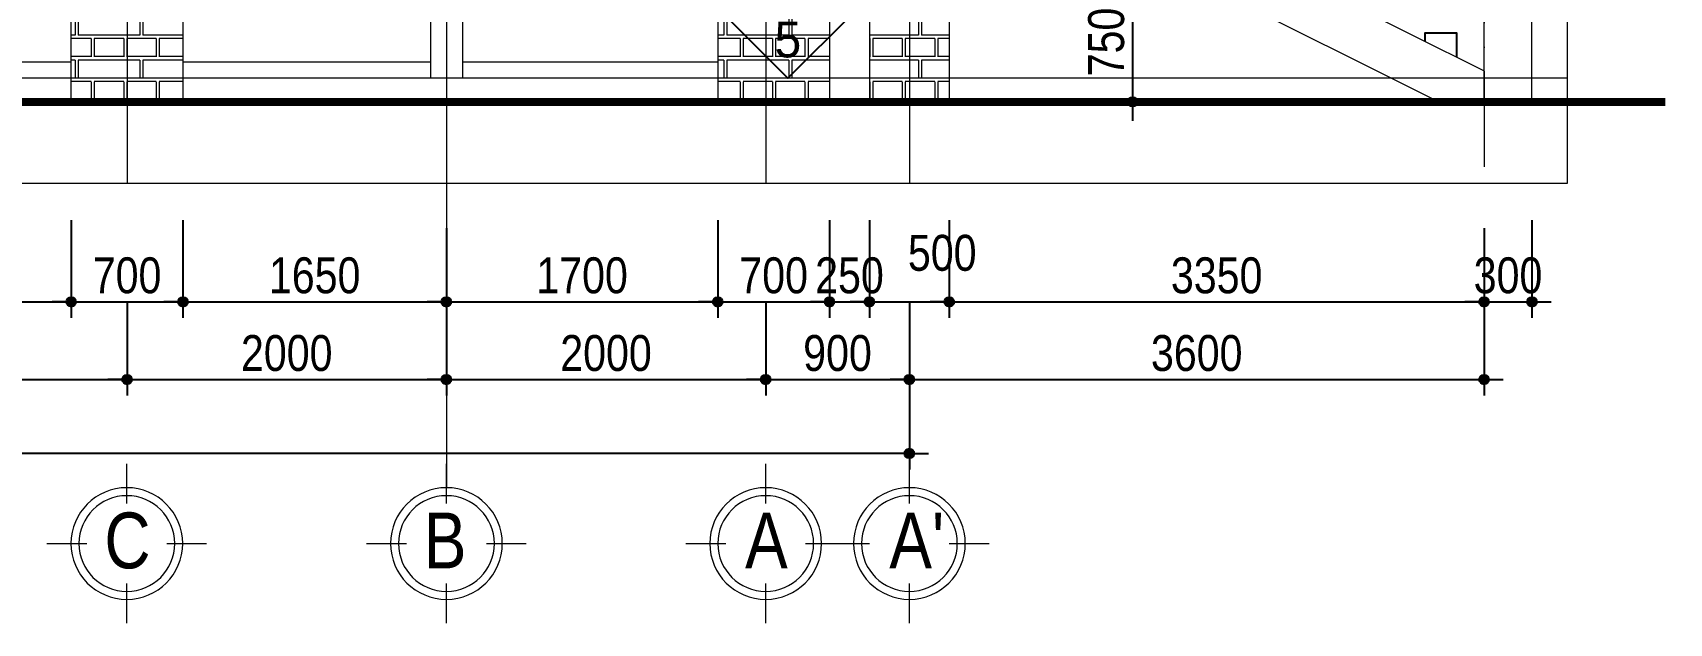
# Model space of a CAD drawing. Header units: millimetres. Extents: x 2594 to 27305, y 1526 to 19538.
# Drawn here: x 17054 to 27305, y 1526 to 5228 of the extents above; entities that cross this region are included whole.
import ezdxf
from ezdxf.enums import TextEntityAlignment as Align

# ---------------------------------------------------------------- set-up
doc = ezdxf.new("R2010")
doc.units = ezdxf.units.MM
doc.linetypes.add('ACAD_ISO10W100', pattern=[18, 12, -3, 0, -3])
for name, color, linetype, lineweight in [('CAY', 84, 'Continuous', 5), ('HACHT', 8, 'Continuous', 5), ('NET-THAY', 2, 'Continuous', 13), ('TEN TRUC', 3, 'Continuous', 18), ('TRUC', 24, 'Continuous', 0)]:
    doc.layers.add(name, color=color, linetype=linetype, lineweight=lineweight)
for name, color, linetype in [('DIM', 1, 'Continuous'), ('HATCH', 8, 'Continuous'), ('TAGS', 60, 'Continuous')]:
    doc.layers.add(name, color=color, linetype=linetype)
doc.styles.add('AVO', font='')
doc.styles.add('HEL-CONDENSE', font='')
doc.styles.get("Standard").update_dxf_attribs({"font": 'arial.ttf'})
doc.styles.add('VNI-HELVE-CONDENSEN', font='')
doc.styles.get('AVO').set_extended_font_data('VNI-Avo')
doc.styles.get('HEL-CONDENSE').set_extended_font_data('VNI-Helve-Condense')
doc.styles.get('VNI-HELVE-CONDENSEN').set_extended_font_data('VNI-Helve-Condense')
doc.dimstyles.new('D100', dxfattribs={"dimtxt": 225, "dimasz": 1.2, "dimexe": 100, "dimexo": 0, "dimgap": 50, "dimtad": 1, "dimdec": 0, "dimzin": 13, "dimdsep": 46, "dimtxsty": 'HEL-CONDENSE', "dimblk": 'D50', "dimcen": 0, "dimclrd": 1, "dimclre": 1, "dimclrt": 7, "dimadec": 0, "dimazin": 0, "dimtfac": 1, "dimtdec": 0, "dimtmove": 0, "dimatfit": 3, "dimldrblk": 'D50', "dimfxl": 1, "dimtolj": 1, "dimtzin": 13, "dimarcsym": 0})
doc.dimstyles.get("Standard").update_dxf_attribs({"dimtxt": 0.18, "dimasz": 0.18, "dimexe": 0.18, "dimexo": 0.0625, "dimgap": 0.09, "dimtad": 0, "dimtih": 1, "dimtoh": 1, "dimdec": 4, "dimzin": 0, "dimdsep": 46, "dimtxsty": 'Standard', "dimcen": 0.09, "dimadec": 0, "dimazin": 0, "dimtfac": 1, "dimtdec": 4, "dimtofl": 0, "dimtmove": 0, "dimatfit": 3, "dimfxl": 1, "dimtolj": 1, "dimtzin": 0, "dimarcsym": 0})
pattern_1 = [(180, (-1291695.48, -223911.3), (-3e-14, -270.968), [387.35, -19.05]), (180, (-1291695.48, -224025.6), (-3e-14, -270.968), [387.35, -19.05]), (180, (-1291797.08, -224046.8), (-3e-14, -270.968), [184.15, -19.05]), (180, (-1291797.08, -224161.1), (-3e-14, -270.968), [184.15, -19.05]), (270, (-1291695.5, -223911.3), (406.4, -7e-14), [114.3, -156.6672]), (270, (-1291676.43, -223911.3), (406.4, -7e-14), [114.3, -156.6672]), (270, (-1291797.08, -224046.8), (203.2, -4e-14), [114.3, -156.6672]), (270, (-1291778.03, -224046.8), (203.2, -4e-14), [114.3, -156.6672])]

# ---------------------------------------------------------------- blocks, each defined once
blk = doc.blocks.new('D50')
at = {"layer": 'DIM'}
blk.add_hatch(color=256, dxfattribs=at).paths.add_polyline_path([(25, 0, 1), (-25, 0, 1)])
blk.add_line((25, 0), (100, 0), dxfattribs=at)
blk.add_circle((0, 0), 25, dxfattribs=at)
blk = doc.blocks.new('*D159')
at = {"layer": 'DEFPOINTS', "color": 0, "transparency": 16777216}
for p in [(13645, 3541), (17645, 3541), (17645, 3054)]:
    blk.add_point(p, dxfattribs=at)
at = {"layer": 'DIM', "color": 1, "lineweight": -2, "transparency": 16777216}
for p, q in [((13645, 3541), (13645, 2954)), ((17645, 3541), (17645, 2954)), ((13646, 3054), (17644, 3054))]:
    blk.add_line(p, q, dxfattribs=at)
at = {"layer": 'DIM', "color": 1, "lineweight": -2, "transparency": 16777216, "xscale": 1.199999999999999, "yscale": 1.199999999999999, "zscale": 1.199999999999999, "rotation": 180}
blk.add_blockref('D50', (13645, 3054), dxfattribs=at)
at = {"layer": 'DIM', "color": 1, "lineweight": -2, "transparency": 16777216, "xscale": 1.199999999999999, "yscale": 1.199999999999999, "zscale": 1.199999999999999}
blk.add_blockref('D50', (17645, 3054), dxfattribs=at)
at = {"layer": 'DIM', "color": 7, "transparency": 16777216, "insert": (15645, 3219), "char_height": 225, "attachment_point": 5, "style": 'HEL-CONDENSE'}
blk.add_mtext('\\A1;4000', dxfattribs=at)
blk = doc.blocks.new('*D160')
at = {"layer": 'DEFPOINTS', "color": 0, "transparency": 16777216}
for p in [(17645, 3541), (19645, 3541), (19645, 3054)]:
    blk.add_point(p, dxfattribs=at)
at = {"layer": 'DIM', "color": 1, "lineweight": -2, "transparency": 16777216}
for p, q in [((17645, 3541), (17645, 2954)), ((19645, 3541), (19645, 2954)), ((17646, 3054), (19644, 3054))]:
    blk.add_line(p, q, dxfattribs=at)
at = {"layer": 'DIM', "color": 1, "lineweight": -2, "transparency": 16777216, "xscale": 1.199999999999999, "yscale": 1.199999999999999, "zscale": 1.199999999999999, "rotation": 180}
blk.add_blockref('D50', (17645, 3054), dxfattribs=at)
at = {"layer": 'DIM', "color": 1, "lineweight": -2, "transparency": 16777216, "xscale": 1.199999999999999, "yscale": 1.199999999999999, "zscale": 1.199999999999999}
blk.add_blockref('D50', (19645, 3054), dxfattribs=at)
at = {"layer": 'DIM', "color": 7, "transparency": 16777216, "insert": (18645, 3219), "char_height": 225, "attachment_point": 5, "style": 'HEL-CONDENSE'}
blk.add_mtext('\\A1;2000', dxfattribs=at)
blk = doc.blocks.new('*D161')
at = {"layer": 'DEFPOINTS', "color": 0, "transparency": 16777216}
for p in [(7645, 3541), (22545, 3541), (7645, 2591)]:
    blk.add_point(p, dxfattribs=at)
at = {"layer": 'DIM', "color": 1, "lineweight": -2, "transparency": 16777216}
for p, q in [((7645, 3541), (7645, 2491)), ((22545, 3541), (22545, 2491)), ((22544, 2591), (7646, 2591))]:
    blk.add_line(p, q, dxfattribs=at)
at = {"layer": 'DIM', "color": 1, "lineweight": -2, "transparency": 16777216, "xscale": 1.199999999999999, "yscale": 1.199999999999999, "zscale": 1.199999999999999, "rotation": 180}
blk.add_blockref('D50', (7645, 2591), dxfattribs=at)
at = {"layer": 'DIM', "color": 1, "lineweight": -2, "transparency": 16777216, "xscale": 1.199999999999999, "yscale": 1.199999999999999, "zscale": 1.199999999999999}
blk.add_blockref('D50', (22545, 2591), dxfattribs=at)
at = {"layer": 'DIM', "color": 7, "transparency": 16777216, "insert": (15095, 2756), "char_height": 225, "attachment_point": 5, "style": 'HEL-CONDENSE'}
blk.add_mtext('\\A1;14900', dxfattribs=at)
blk = doc.blocks.new('A$C206177D3')
at = {"layer": 'TEN TRUC', "ltscale": 1000}
for p, q in [((-37, 240), (-37, 490)), ((-287, -10), (-537, -10)), ((463, -10), (213, -10)), ((-37, -510), (-37, -260))]:
    blk.add_line(p, q, dxfattribs=at)
blk.add_circle((-37, -10), 350, dxfattribs=at)
at = {"layer": 'TEN TRUC', "color": 254, "ltscale": 1000}
blk.add_circle((-37, -10), 300, dxfattribs=at)
blk = doc.blocks.new('*D162')
at = {"layer": 'DEFPOINTS', "color": 0, "transparency": 16777216}
for p in [(19645, 3541), (21645, 3541), (21645, 3054)]:
    blk.add_point(p, dxfattribs=at)
at = {"layer": 'DIM', "color": 1, "lineweight": -2, "transparency": 16777216}
for p, q in [((19645, 3541), (19645, 2954)), ((21645, 3541), (21645, 2954)), ((19646, 3054), (21644, 3054))]:
    blk.add_line(p, q, dxfattribs=at)
at = {"layer": 'DIM', "color": 1, "lineweight": -2, "transparency": 16777216, "xscale": 1.199999999999999, "yscale": 1.199999999999999, "zscale": 1.199999999999999, "rotation": 180}
blk.add_blockref('D50', (19645, 3054), dxfattribs=at)
at = {"layer": 'DIM', "color": 1, "lineweight": -2, "transparency": 16777216, "xscale": 1.199999999999999, "yscale": 1.199999999999999, "zscale": 1.199999999999999}
blk.add_blockref('D50', (21645, 3054), dxfattribs=at)
at = {"layer": 'DIM', "color": 7, "transparency": 16777216, "insert": (20645, 3219), "char_height": 225, "attachment_point": 5, "style": 'HEL-CONDENSE'}
blk.add_mtext('\\A1;2000', dxfattribs=at)
blk = doc.blocks.new('*D163')
at = {"layer": 'DEFPOINTS', "color": 0, "transparency": 16777216}
for p in [(21645, 3541), (22545, 3541), (22545, 3054)]:
    blk.add_point(p, dxfattribs=at)
at = {"layer": 'DIM', "color": 1, "lineweight": -2, "transparency": 16777216}
for p, q in [((21645, 3541), (21645, 2954)), ((22545, 3541), (22545, 2954)), ((21646, 3054), (22544, 3054))]:
    blk.add_line(p, q, dxfattribs=at)
at = {"layer": 'DIM', "color": 1, "lineweight": -2, "transparency": 16777216, "xscale": 1.199999999999999, "yscale": 1.199999999999999, "zscale": 1.199999999999999, "rotation": 180}
blk.add_blockref('D50', (21645, 3054), dxfattribs=at)
at = {"layer": 'DIM', "color": 1, "lineweight": -2, "transparency": 16777216, "xscale": 1.199999999999999, "yscale": 1.199999999999999, "zscale": 1.199999999999999}
blk.add_blockref('D50', (22545, 3054), dxfattribs=at)
at = {"layer": 'DIM', "color": 7, "transparency": 16777216, "insert": (22095, 3219), "char_height": 225, "attachment_point": 5, "style": 'HEL-CONDENSE'}
blk.add_mtext('\\A1;900', dxfattribs=at)
blk = doc.blocks.new('*D165')
at = {"layer": 'DEFPOINTS', "color": 0, "transparency": 16777216}
for p in [(22545, 3541), (26145, 3541), (26145, 3054)]:
    blk.add_point(p, dxfattribs=at)
at = {"layer": 'DIM', "color": 1, "lineweight": -2, "transparency": 16777216}
for p, q in [((22545, 3541), (22545, 2954)), ((26145, 3541), (26145, 2954)), ((22546, 3054), (26144, 3054))]:
    blk.add_line(p, q, dxfattribs=at)
at = {"layer": 'DIM', "color": 1, "lineweight": -2, "transparency": 16777216, "xscale": 1.199999999999999, "yscale": 1.199999999999999, "zscale": 1.199999999999999, "rotation": 180}
blk.add_blockref('D50', (22545, 3054), dxfattribs=at)
at = {"layer": 'DIM', "color": 1, "lineweight": -2, "transparency": 16777216, "xscale": 1.199999999999999, "yscale": 1.199999999999999, "zscale": 1.199999999999999}
blk.add_blockref('D50', (26145, 3054), dxfattribs=at)
at = {"layer": 'DIM', "color": 7, "transparency": 16777216, "insert": (24345, 3219), "char_height": 225, "attachment_point": 5, "style": 'HEL-CONDENSE'}
blk.add_mtext('\\A1;3600', dxfattribs=at)
blk = doc.blocks.new('*D122')
at = {"layer": 'DEFPOINTS', "color": 0, "linetype": 'Continuous', "transparency": 16777216}
for p in [(23444, 5545), (23499, 4795), (23943, 4795)]:
    blk.add_point(p, dxfattribs=at)
at = {"layer": 'DIM', "color": 1, "linetype": 'Continuous', "lineweight": -2, "transparency": 16777216}
for p, q in [((23444, 5545), (24043, 5545)), ((23943, 5543), (23943, 4796)), ((23499, 4795), (24043, 4795))]:
    blk.add_line(p, q, dxfattribs=at)
at = {"layer": 'DIM', "color": 1, "linetype": 'Continuous', "lineweight": -2, "transparency": 16777216, "xscale": 1.199999999999999, "yscale": 1.199999999999999, "zscale": 1.199999999999999}
for p, rotation in [((23943, 5545), 90), ((23943, 4795), 270)]:
    blk.add_blockref('D50', p, dxfattribs=dict(at, rotation=rotation))
at = {"layer": 'DIM', "color": 7, "linetype": 'Continuous', "transparency": 16777216, "insert": (23779, 5170), "char_height": 225, "attachment_point": 5, "rotation": 90, "style": 'HEL-CONDENSE'}
blk.add_mtext('\\A1;750', dxfattribs=at)
blk = doc.blocks.new('*D98')
at = {"layer": 'DEFPOINTS', "color": 0, "linetype": 'Continuous', "transparency": 16777216}
for p in [(13995, 4053), (17295, 4053), (17295, 3541)]:
    blk.add_point(p, dxfattribs=at)
at = {"layer": 'DIM', "color": 1, "linetype": 'Continuous', "lineweight": -2, "transparency": 16777216}
for p, q in [((13995, 4053), (13995, 3441)), ((17295, 4053), (17295, 3441)), ((13996, 3541), (17294, 3541))]:
    blk.add_line(p, q, dxfattribs=at)
at = {"layer": 'DIM', "color": 1, "linetype": 'Continuous', "lineweight": -2, "transparency": 16777216, "xscale": 1.199999999999999, "yscale": 1.199999999999999, "zscale": 1.199999999999999, "rotation": 180}
blk.add_blockref('D50', (13995, 3541), dxfattribs=at)
at = {"layer": 'DIM', "color": 1, "linetype": 'Continuous', "lineweight": -2, "transparency": 16777216, "xscale": 1.199999999999999, "yscale": 1.199999999999999, "zscale": 1.199999999999999}
blk.add_blockref('D50', (17295, 3541), dxfattribs=at)
at = {"layer": 'DIM', "color": 7, "linetype": 'Continuous', "transparency": 16777216, "insert": (15645, 3706), "char_height": 225, "attachment_point": 5, "style": 'HEL-CONDENSE'}
blk.add_mtext('\\A1;3300', dxfattribs=at)
blk = doc.blocks.new('*D99')
at = {"layer": 'DEFPOINTS', "color": 0, "linetype": 'Continuous', "transparency": 16777216}
for p in [(17295, 4053), (17995, 4053), (17995, 3541)]:
    blk.add_point(p, dxfattribs=at)
at = {"layer": 'DIM', "color": 1, "linetype": 'Continuous', "lineweight": -2, "transparency": 16777216}
for p, q in [((17295, 4053), (17295, 3441)), ((17995, 4053), (17995, 3441)), ((17296, 3541), (17994, 3541))]:
    blk.add_line(p, q, dxfattribs=at)
at = {"layer": 'DIM', "color": 1, "linetype": 'Continuous', "lineweight": -2, "transparency": 16777216, "xscale": 1.199999999999999, "yscale": 1.199999999999999, "zscale": 1.199999999999999, "rotation": 180}
blk.add_blockref('D50', (17295, 3541), dxfattribs=at)
at = {"layer": 'DIM', "color": 1, "linetype": 'Continuous', "lineweight": -2, "transparency": 16777216, "xscale": 1.199999999999999, "yscale": 1.199999999999999, "zscale": 1.199999999999999}
blk.add_blockref('D50', (17995, 3541), dxfattribs=at)
at = {"layer": 'DIM', "color": 7, "linetype": 'Continuous', "transparency": 16777216, "insert": (17645, 3706), "char_height": 225, "attachment_point": 5, "style": 'HEL-CONDENSE'}
blk.add_mtext('\\A1;700', dxfattribs=at)
blk = doc.blocks.new('*D100')
at = {"layer": 'DEFPOINTS', "color": 0, "linetype": 'Continuous', "transparency": 16777216}
for p in [(17995, 4053), (19645, 4003), (19645, 3541)]:
    blk.add_point(p, dxfattribs=at)
at = {"layer": 'DIM', "color": 1, "linetype": 'Continuous', "lineweight": -2, "transparency": 16777216}
for p, q in [((17995, 4053), (17995, 3441)), ((19645, 4003), (19645, 3441)), ((17996, 3541), (19644, 3541))]:
    blk.add_line(p, q, dxfattribs=at)
at = {"layer": 'DIM', "color": 1, "linetype": 'Continuous', "lineweight": -2, "transparency": 16777216, "xscale": 1.199999999999999, "yscale": 1.199999999999999, "zscale": 1.199999999999999, "rotation": 180}
blk.add_blockref('D50', (17995, 3541), dxfattribs=at)
at = {"layer": 'DIM', "color": 1, "linetype": 'Continuous', "lineweight": -2, "transparency": 16777216, "xscale": 1.199999999999999, "yscale": 1.199999999999999, "zscale": 1.199999999999999}
blk.add_blockref('D50', (19645, 3541), dxfattribs=at)
at = {"layer": 'DIM', "color": 7, "linetype": 'Continuous', "transparency": 16777216, "insert": (18820, 3706), "char_height": 225, "attachment_point": 5, "style": 'HEL-CONDENSE'}
blk.add_mtext('\\A1;1650', dxfattribs=at)
blk = doc.blocks.new('*D101')
at = {"layer": 'DEFPOINTS', "color": 0, "linetype": 'Continuous', "transparency": 16777216}
for p in [(19645, 4003), (21345, 4053), (21345, 3541)]:
    blk.add_point(p, dxfattribs=at)
at = {"layer": 'DIM', "color": 1, "linetype": 'Continuous', "lineweight": -2, "transparency": 16777216}
for p, q in [((19645, 4003), (19645, 3441)), ((21345, 4053), (21345, 3441)), ((19646, 3541), (21344, 3541))]:
    blk.add_line(p, q, dxfattribs=at)
at = {"layer": 'DIM', "color": 1, "linetype": 'Continuous', "lineweight": -2, "transparency": 16777216, "xscale": 1.199999999999999, "yscale": 1.199999999999999, "zscale": 1.199999999999999, "rotation": 180}
blk.add_blockref('D50', (19645, 3541), dxfattribs=at)
at = {"layer": 'DIM', "color": 1, "linetype": 'Continuous', "lineweight": -2, "transparency": 16777216, "xscale": 1.199999999999999, "yscale": 1.199999999999999, "zscale": 1.199999999999999}
blk.add_blockref('D50', (21345, 3541), dxfattribs=at)
at = {"layer": 'DIM', "color": 7, "linetype": 'Continuous', "transparency": 16777216, "insert": (20495, 3706), "char_height": 225, "attachment_point": 5, "style": 'HEL-CONDENSE'}
blk.add_mtext('\\A1;1700', dxfattribs=at)
blk = doc.blocks.new('*D102')
at = {"layer": 'DEFPOINTS', "color": 0, "linetype": 'Continuous', "transparency": 16777216}
for p in [(21345, 4053), (22045, 4053), (22045, 3541)]:
    blk.add_point(p, dxfattribs=at)
at = {"layer": 'DIM', "color": 1, "linetype": 'Continuous', "lineweight": -2, "transparency": 16777216}
for p, q in [((21345, 4053), (21345, 3441)), ((22045, 4053), (22045, 3441)), ((21346, 3541), (22044, 3541))]:
    blk.add_line(p, q, dxfattribs=at)
at = {"layer": 'DIM', "color": 1, "linetype": 'Continuous', "lineweight": -2, "transparency": 16777216, "xscale": 1.199999999999999, "yscale": 1.199999999999999, "zscale": 1.199999999999999, "rotation": 180}
blk.add_blockref('D50', (21345, 3541), dxfattribs=at)
at = {"layer": 'DIM', "color": 1, "linetype": 'Continuous', "lineweight": -2, "transparency": 16777216, "xscale": 1.199999999999999, "yscale": 1.199999999999999, "zscale": 1.199999999999999}
blk.add_blockref('D50', (22045, 3541), dxfattribs=at)
at = {"layer": 'DIM', "color": 7, "linetype": 'Continuous', "transparency": 16777216, "insert": (21695, 3706), "char_height": 225, "attachment_point": 5, "style": 'HEL-CONDENSE'}
blk.add_mtext('\\A1;700', dxfattribs=at)
blk = doc.blocks.new('*D103')
at = {"layer": 'DEFPOINTS', "color": 0, "linetype": 'Continuous', "transparency": 16777216}
for p in [(22045, 4053), (22295, 4053), (22295, 3541)]:
    blk.add_point(p, dxfattribs=at)
at = {"layer": 'DIM', "color": 1, "linetype": 'Continuous', "lineweight": -2, "transparency": 16777216}
for p, q in [((22045, 4053), (22045, 3441)), ((22295, 4053), (22295, 3441)), ((22046, 3541), (22294, 3541))]:
    blk.add_line(p, q, dxfattribs=at)
at = {"layer": 'DIM', "color": 1, "linetype": 'Continuous', "lineweight": -2, "transparency": 16777216, "xscale": 1.199999999999999, "yscale": 1.199999999999999, "zscale": 1.199999999999999, "rotation": 180}
blk.add_blockref('D50', (22045, 3541), dxfattribs=at)
at = {"layer": 'DIM', "color": 1, "linetype": 'Continuous', "lineweight": -2, "transparency": 16777216, "xscale": 1.199999999999999, "yscale": 1.199999999999999, "zscale": 1.199999999999999}
blk.add_blockref('D50', (22295, 3541), dxfattribs=at)
at = {"layer": 'DIM', "color": 7, "linetype": 'Continuous', "transparency": 16777216, "insert": (22170, 3706), "char_height": 225, "attachment_point": 5, "style": 'HEL-CONDENSE'}
blk.add_mtext('\\A1;250', dxfattribs=at)
blk = doc.blocks.new('*D104')
at = {"layer": 'DEFPOINTS', "color": 0, "linetype": 'Continuous', "transparency": 16777216}
for p in [(22295, 4053), (22795, 4053), (22795, 3541)]:
    blk.add_point(p, dxfattribs=at)
at = {"layer": 'DIM', "color": 1, "linetype": 'Continuous', "lineweight": -2, "transparency": 16777216}
for p, q in [((22295, 4053), (22295, 3441)), ((22795, 4053), (22795, 3441)), ((22296, 3541), (22794, 3541))]:
    blk.add_line(p, q, dxfattribs=at)
at = {"layer": 'DIM', "color": 1, "linetype": 'Continuous', "lineweight": -2, "transparency": 16777216, "xscale": 1.199999999999999, "yscale": 1.199999999999999, "zscale": 1.199999999999999, "rotation": 180}
blk.add_blockref('D50', (22295, 3541), dxfattribs=at)
at = {"layer": 'DIM', "color": 1, "linetype": 'Continuous', "lineweight": -2, "transparency": 16777216, "xscale": 1.199999999999999, "yscale": 1.199999999999999, "zscale": 1.199999999999999}
blk.add_blockref('D50', (22795, 3541), dxfattribs=at)
at = {"layer": 'DIM', "color": 7, "linetype": 'Continuous', "transparency": 16777216, "insert": (22751, 3847), "char_height": 225, "attachment_point": 5, "style": 'HEL-CONDENSE'}
blk.add_mtext('\\A1;500', dxfattribs=at)
blk = doc.blocks.new('*D105')
at = {"layer": 'DEFPOINTS', "color": 0, "linetype": 'Continuous', "transparency": 16777216}
for p in [(22795, 4053), (26145, 4003), (26145, 3541)]:
    blk.add_point(p, dxfattribs=at)
at = {"layer": 'DIM', "color": 1, "linetype": 'Continuous', "lineweight": -2, "transparency": 16777216}
for p, q in [((22795, 4053), (22795, 3441)), ((26145, 4003), (26145, 3441)), ((22796, 3541), (26144, 3541))]:
    blk.add_line(p, q, dxfattribs=at)
at = {"layer": 'DIM', "color": 1, "linetype": 'Continuous', "lineweight": -2, "transparency": 16777216, "xscale": 1.199999999999999, "yscale": 1.199999999999999, "zscale": 1.199999999999999, "rotation": 180}
blk.add_blockref('D50', (22795, 3541), dxfattribs=at)
at = {"layer": 'DIM', "color": 1, "linetype": 'Continuous', "lineweight": -2, "transparency": 16777216, "xscale": 1.199999999999999, "yscale": 1.199999999999999, "zscale": 1.199999999999999}
blk.add_blockref('D50', (26145, 3541), dxfattribs=at)
at = {"layer": 'DIM', "color": 7, "linetype": 'Continuous', "transparency": 16777216, "insert": (24470, 3706), "char_height": 225, "attachment_point": 5, "style": 'HEL-CONDENSE'}
blk.add_mtext('\\A1;3350', dxfattribs=at)
blk = doc.blocks.new('*D106')
at = {"layer": 'DEFPOINTS', "color": 0, "linetype": 'Continuous', "transparency": 16777216}
for p in [(26145, 4003), (26445, 4053), (26445, 3541)]:
    blk.add_point(p, dxfattribs=at)
at = {"layer": 'DIM', "color": 1, "linetype": 'Continuous', "lineweight": -2, "transparency": 16777216}
for p, q in [((26145, 4003), (26145, 3441)), ((26445, 4053), (26445, 3441)), ((26146, 3541), (26444, 3541))]:
    blk.add_line(p, q, dxfattribs=at)
at = {"layer": 'DIM', "color": 1, "linetype": 'Continuous', "lineweight": -2, "transparency": 16777216, "xscale": 1.199999999999999, "yscale": 1.199999999999999, "zscale": 1.199999999999999, "rotation": 180}
blk.add_blockref('D50', (26145, 3541), dxfattribs=at)
at = {"layer": 'DIM', "color": 1, "linetype": 'Continuous', "lineweight": -2, "transparency": 16777216, "xscale": 1.199999999999999, "yscale": 1.199999999999999, "zscale": 1.199999999999999}
blk.add_blockref('D50', (26445, 3541), dxfattribs=at)
at = {"layer": 'DIM', "color": 7, "linetype": 'Continuous', "transparency": 16777216, "insert": (26295, 3706), "char_height": 225, "attachment_point": 5, "style": 'HEL-CONDENSE'}
blk.add_mtext('\\A1;300', dxfattribs=at)
blk = doc.blocks.new('TUONG-NAM')
at = {"layer": 'TAGS'}
blk.add_lwpolyline([(-453, -453), (453, -453), (0, 0)], close=True, dxfattribs=at)
at = {"layer": 'TAGS', "linetype": 'Continuous', "style": 'AVO'}
blk.add_attdef('KH-TUONG', text='', height=250, dxfattribs=at).set_placement((0, -269), align=Align.MIDDLE_CENTER)

msp = doc.modelspace()

# ---------------------------------------------------------------- hatches: boundary and pattern name
at = {"layer": 'HACHT'}
h = msp.add_hatch(dxfattribs=at)
h.set_pattern_fill('AR-BRELM', color=256, scale=2, angle=180, style=0)
h.set_pattern_definition(pattern_1)
h.paths.add_polyline_path([(17295.026, 4944.585), (17295.026, 4794.585), (17645.026, 4794.585), (17645.026, 4944.585)])
h.paths.add_polyline_path([(17295.026, 5544.585), (17295.026, 4944.585), (17645.026, 4944.585), (17645.026, 5544.585)])
h.paths.add_polyline_path([(17995.026, 4944.585), (17995.026, 5544.585), (17645.026, 5544.585), (17645.026, 4944.585)])
h.paths.add_polyline_path([(17995.026, 4794.585), (17995.026, 4944.585), (17645.026, 4944.585), (17645.026, 4794.585)])
h = msp.add_hatch(dxfattribs=at)
h.set_pattern_fill('AR-BRELM', color=256, scale=2, angle=180, style=0)
h.set_pattern_definition(pattern_1)
h.paths.add_polyline_path([(21345.026, 5544.585), (21345.026, 4944.585), (21695.026, 4944.585), (21695.026, 5544.585)])
h.paths.add_polyline_path([(21345.026, 4944.585), (21345.026, 4794.585), (21695.026, 4794.585), (21695.026, 4944.585)])
h.paths.add_polyline_path([(22045.026, 4944.585), (22045.026, 5544.585), (21695.026, 5544.585), (21695.026, 4944.585)])
h.paths.add_polyline_path([(22045.026, 4794.585), (22045.026, 4944.585), (21695.026, 4944.585), (21695.026, 4794.585)])
h = msp.add_hatch(dxfattribs=at)
h.set_pattern_fill('AR-BRELM', color=256, scale=2, angle=180, style=0)
h.set_pattern_definition(pattern_1)
h.paths.add_polyline_path([(22295.026, 5544.585), (22295.026, 4944.585), (22445.026, 4944.585), (22445.026, 5544.585)])
h.paths.add_polyline_path([(22295.026, 4944.585), (22295.026, 4794.585), (22445.026, 4794.585), (22445.026, 4944.585)])
h.paths.add_polyline_path([(22795.026, 4944.585), (22795.026, 5544.585), (22445.026, 5544.585), (22445.026, 4944.585)])
h.paths.add_polyline_path([(22795.026, 4794.585), (22795.026, 4944.585), (22445.026, 4944.585), (22445.026, 4794.585)])

# ---------------------------------------------------------------- linework, layer by layer
at = {"layer": 'CAY', "const_width": 50}
msp.add_lwpolyline([(6178.342, 4794.585), (27279.935, 4794.585)], dxfattribs=at)
at = {"layer": 'HATCH', "ltscale": 100}
for p, q in [((25812.148, 5224.623), (25812.148, 5228.151)), ((25933.672, 5225.396), (25933.672, 5228.151)), ((25773.411, 5224.623), (25773.411, 5174)), ((25973.411, 5224.623), (25773.411, 5224.623))]:
    msp.add_line(p, q, dxfattribs=at)
msp.add_lwpolyline([(25973.411, 5074), (25973.411, 5224.623), (25773.411, 5224.623), (25773.411, 5174)], dxfattribs=at)
at = {"layer": 'NET-THAY'}
for p, q in [((19545.026, 7294.585), (19545.026, 4944.585)), ((19745.026, 7294.585), (19745.026, 4944.585)), ((23092.24, 6514.585), (26145.026, 4988.192)), ((26145.026, 5018.192), (26145.026, 5954.582)), ((26445.026, 4794.585), (26445.026, 5954.582)), ((21345.026, 5544.585), (21345.026, 4794.585)), ((21345.026, 5544.585), (21345.026, 4794.585)), ((22045.026, 5544.585), (22045.026, 4794.585)), ((22045.026, 5544.585), (22045.026, 4794.585)), ((22295.026, 5544.585), (22295.026, 4794.585)), ((22295.026, 5544.585), (22295.026, 4794.585)), ((22795.026, 5544.585), (22795.026, 4794.585)), ((22795.026, 5544.585), (22795.026, 4794.585)), ((13995.026, 5044.585), (17295.026, 5044.585)), ((17995.026, 5044.585), (19545.026, 5044.585)), ((19745.026, 5044.585), (21345.026, 5044.585)), ((5595.427, 4944.585), (26664.771, 4944.585)), ((13995.026, 4944.585), (17295.026, 4944.585)), ((17995.026, 4944.585), (21345.026, 4944.585)), ((22795.026, 4944.585), (25561.419, 4944.585)), ((26145.026, 4794.585), (26145.026, 5018.192))]:
    msp.add_line(p, q, dxfattribs=at)
for points in [[(22745.026, 6214.585), (23021.419, 6214.585), (25861.419, 4794.585)], [(17295.026, 4794.585), (17295.026, 5544.585), (17995.026, 5544.585), (17995.026, 4794.585)]]:
    msp.add_lwpolyline(points, dxfattribs=at)
at = {"layer": 'TRUC', "linetype": 'ACAD_ISO10W100', "ltscale": 50}
msp.add_line((26145.026, 18488.767), (26145.026, 4282.607), dxfattribs=at)
at = {"layer": 'TRUC', "linetype": 'ACAD_ISO10W100', "ltscale": 0.2}
msp.add_lwpolyline([(5595.427, 18488.767), (26664.771, 18488.767), (26664.771, 4282.607), (5595.427, 4282.607)], close=True, dxfattribs=at)
for points in [[(17645.026, 18488.767), (17645.026, 4282.607)], [(19645.026, 18488.767), (19645.026, 2376.46)], [(21645.026, 18488.767), (21645.026, 4282.607)], [(22545.026, 18488.767), (22545.026, 4282.607)]]:
    msp.add_lwpolyline(points, dxfattribs=at)

# ---------------------------------------------------------------- block references
at = {"layer": 'TAGS', "linetype": 'Continuous'}
ref = msp.add_blockref('TUONG-NAM', (21784.479, 4943.544), dxfattribs=dict(at, xscale=0.8999999999068677, yscale=0.9000000000232831, zscale=0.9, rotation=180))
ref.add_attrib('KH-TUONG', '5', dxfattribs={"color": 7, "linetype": 'Continuous', "height": 225, "style": 'AVO'}).set_placement((21784.035, 5185.898), align=Align.MIDDLE_CENTER)
at = {"layer": 'TAGS', "ltscale": 1000}
ref = msp.add_blockref('A$C206177D3', (17606.359, 2036.313), dxfattribs=dict(at, xscale=-1))
ref.add_attrib('A', 'C', dxfattribs={"color": 7, "ltscale": 1000, "height": 350, "style": 'VNI-HELVE-CONDENSEN'}).set_placement((17647.463, 1870.675), align=Align.CENTER)
ref = msp.add_blockref('A$C206177D3', (19608.405, 2036.313), dxfattribs=dict(at, xscale=-1))
ref.add_attrib('A', 'B', dxfattribs={"color": 7, "ltscale": 1000, "height": 350, "style": 'VNI-HELVE-CONDENSEN'}).set_placement((19637.376, 1870.675), align=Align.CENTER)
ref = msp.add_blockref('A$C206177D3', (21608.405, 2036.313), dxfattribs=dict(at, xscale=-1))
ref.add_attrib('A', 'A', dxfattribs={"color": 7, "ltscale": 1000, "height": 350, "style": 'VNI-HELVE-CONDENSEN'}).set_placement((21649.509, 1870.675), align=Align.CENTER)
ref = msp.add_blockref('A$C206177D3', (22508.405, 2036.313), dxfattribs=dict(at, xscale=-1))
ref.add_attrib('A', "A'", dxfattribs={"color": 7, "ltscale": 1000, "height": 350, "style": 'VNI-HELVE-CONDENSEN'}).set_placement((22591.509, 1870.675), align=Align.CENTER)

# ---------------------------------------------------------------- dimensions: what is measured, and where the dimension line sits
at = {"layer": 'DIM', "linetype": 'Continuous'}
dim = msp.add_linear_dim(base=(23943.456, 4794.585), p1=(23444.241, 5544.585), p2=(23499.143, 4794.585), angle=90, dimstyle='D100', override={"dimtmove": 1}, dxfattribs=at)
dim.commit()
dim.dimension.update_dxf_attribs({"geometry": '*D122', "text_midpoint": (23778.556, 5169.585)})
for base, p1, p2, picture, middle in [((17295.026, 3541.32), (13995.026, 4053.299), (17295.026, 4053.299), '*D98', (15645.026, 3706.22)), ((17995.026, 3541.32), (17295.026, 4053.299), (17995.026, 4053.299), '*D99', (17645.026, 3706.22)), ((19645.026, 3541.32), (17995.026, 4053.299), (19645.026, 4003.299), '*D100', (18820.026, 3706.22)), ((21345.026, 3541.32), (19645.026, 4003.299), (21345.026, 4053.299), '*D101', (20495.026, 3706.22)), ((22045.026, 3541.32), (21345.026, 4053.299), (22045.026, 4053.299), '*D102', (21695.026, 3706.22)), ((26145.026, 3541.32), (22795.026, 4053.299), (26145.026, 4003.299), '*D105', (24470.026, 3706.22))]:
    dim = msp.add_linear_dim(base=base, p1=p1, p2=p2, dimstyle='D100', override={"dimtmove": 1}, dxfattribs=at)
    dim.commit()
    dim.dimension.update_dxf_attribs({"geometry": picture, "text_midpoint": middle})
for base, p1, p2, picture, middle in [((22295.026, 3541.32), (22045.026, 4053.299), (22295.026, 4053.299), '*D103', (22170.026, 3541.32)), ((22795.026, 3541.32), (22295.026, 4053.299), (22795.026, 4053.299), '*D104', (22750.936, 3681.929)), ((26445.026, 3541.32), (26145.026, 4003.299), (26445.026, 4053.299), '*D106', (26295.026, 3541.32))]:
    dim = msp.add_linear_dim(base=base, p1=p1, p2=p2, dimstyle='D100', override={"dimtmove": 1}, dxfattribs=at)
    dim.commit()
    dim.dimension.update_dxf_attribs({"geometry": picture, "text_midpoint": middle, "dimtype": 160})
at = {"layer": 'DIM'}
dim = msp.add_aligned_dim(p1=(22545.026, 3541.32), p2=(7645.026, 3541.32), distance=950.072, dimstyle='D100', dxfattribs=at)
dim.commit()
dim.dimension.update_dxf_attribs({"geometry": '*D161', "text_midpoint": (15095.026, 2756.148)})
for base, p1, p2, dimstyle, override, picture, middle in [((17645.026, 3054.47), (13645.026, 3541.32), (17645.026, 3541.32), 'D100', {"dimtmove": 1}, '*D159', (15645.026, 3219.37)), ((19645.026, 3054.47), (17645.026, 3541.32), (19645.026, 3541.32), 'D100', {"dimtmove": 1}, '*D160', (18645.026, 3219.37)), ((21645.026, 3054.47), (19645.026, 3541.32), (21645.026, 3541.32), 'D100', {"dimtmove": 1}, '*D162', (20645.026, 3219.37)), ((22545.026, 3054.47), (21645.026, 3541.32), (22545.026, 3541.32), 'D100', {"dimtmove": 1}, '*D163', (22095.026, 3219.37)), ((26145.026, 3054.47), (22545.026, 3541.32), (26145.026, 3541.32), 'Standard', {"dimtxt": 225, "dimasz": 1.2, "dimexe": 100, "dimexo": 0, "dimgap": 50, "dimtad": 1, "dimtih": 0, "dimtoh": 0, "dimdec": 2, "dimzin": 13, "dimtxsty": 'HEL-CONDENSE', "dimblk": 'D50', "dimcen": 0, "dimclrd": 1, "dimclre": 1, "dimclrt": 7, "dimtdec": 2, "dimtofl": 1, "dimldrblk": 'D50', "dimtzin": 13}, '*D165', (24345.026, 3219.37))]:
    dim = msp.add_linear_dim(base=base, p1=p1, p2=p2, angle=180, dimstyle=dimstyle, override=override, dxfattribs=at)
    dim.commit()
    dim.dimension.update_dxf_attribs({"geometry": picture, "text_midpoint": middle})

doc.saveas('drawing.dxf')
